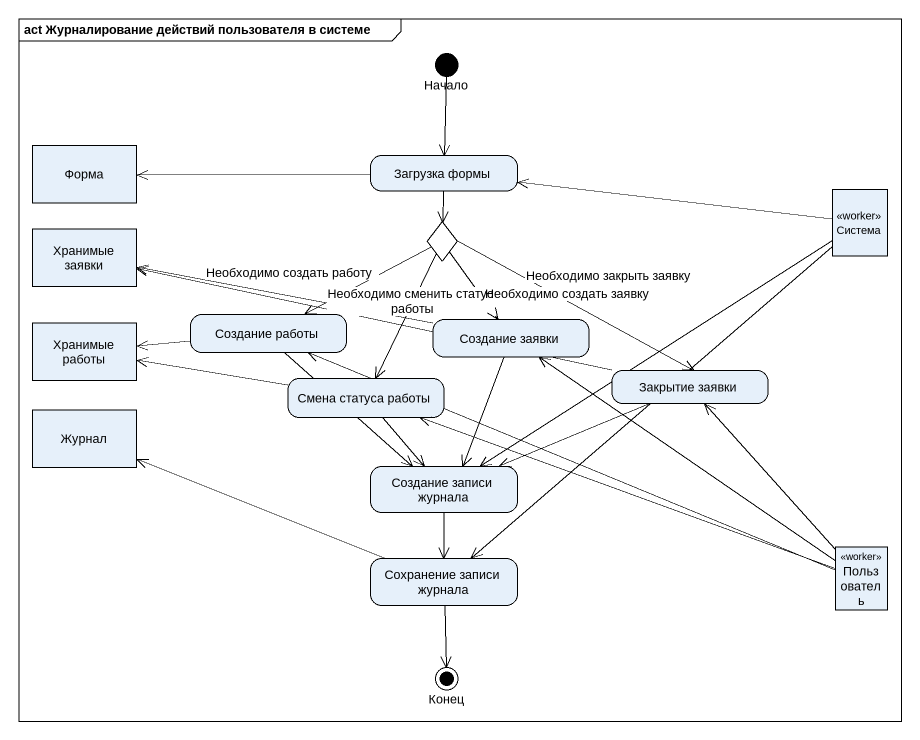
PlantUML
@startuml
mainframe act Журналирование действий пользователя в системе
hide empty description
state Начало <<start>>
state Форма <<object>>
state "Загрузка формы" as Загрузка_формы
state choice1 <<choice>>
state Система <<worker>>
state "Хранимые заявки" as Хранимые_заявки <<object>>
state "Хранимые работы" as Хранимые_работы <<object>>
state "Создание работы" as Создание_работы
state "Создание заявки" as Создание_заявки
state "Смена статуса работы" as Смена_статуса_работы
state "Закрытие заявки" as Закрытие_заявки
state Журнал <<object>>
state "Создание записи журнала" as Создание_записи_журнала
state "Сохранение записи журнала" as Сохранение_записи_журнала
state Пользователь <<worker>>
state Конец <<end>>
Начало --> Загрузка_формы
Загрузка_формы -left-> Форма
Загрузка_формы --> choice1
choice1 -left-> Создание_работы : Необходимо создать работу
choice1 --> Создание_заявки : Необходимо создать заявку
choice1 --> Смена_статуса_работы : Необходимо сменить статус работы
choice1 -right-> Закрытие_заявки : Необходимо закрыть заявку
Система -left-> Загрузка_формы
Система --> Создание_записи_журнала
Система --> Сохранение_записи_журнала
Создание_работы -left-> Хранимые_работы
Создание_работы --> Создание_записи_журнала
Создание_заявки -left-> Хранимые_заявки
Создание_заявки --> Создание_записи_журнала
Смена_статуса_работы -left-> Хранимые_работы
Смена_статуса_работы --> Создание_записи_журнала
Закрытие_заявки -left-> Хранимые_заявки
Закрытие_заявки -left-> Создание_записи_журнала
Создание_записи_журнала --> Сохранение_записи_журнала
Сохранение_записи_журнала -left-> Журнал
Сохранение_записи_журнала --> Конец
Пользователь -left-> Создание_работы
Пользователь -up-> Создание_заявки
Пользователь -left-> Смена_статуса_работы
Пользователь -up-> Закрытие_заявки
@enduml
